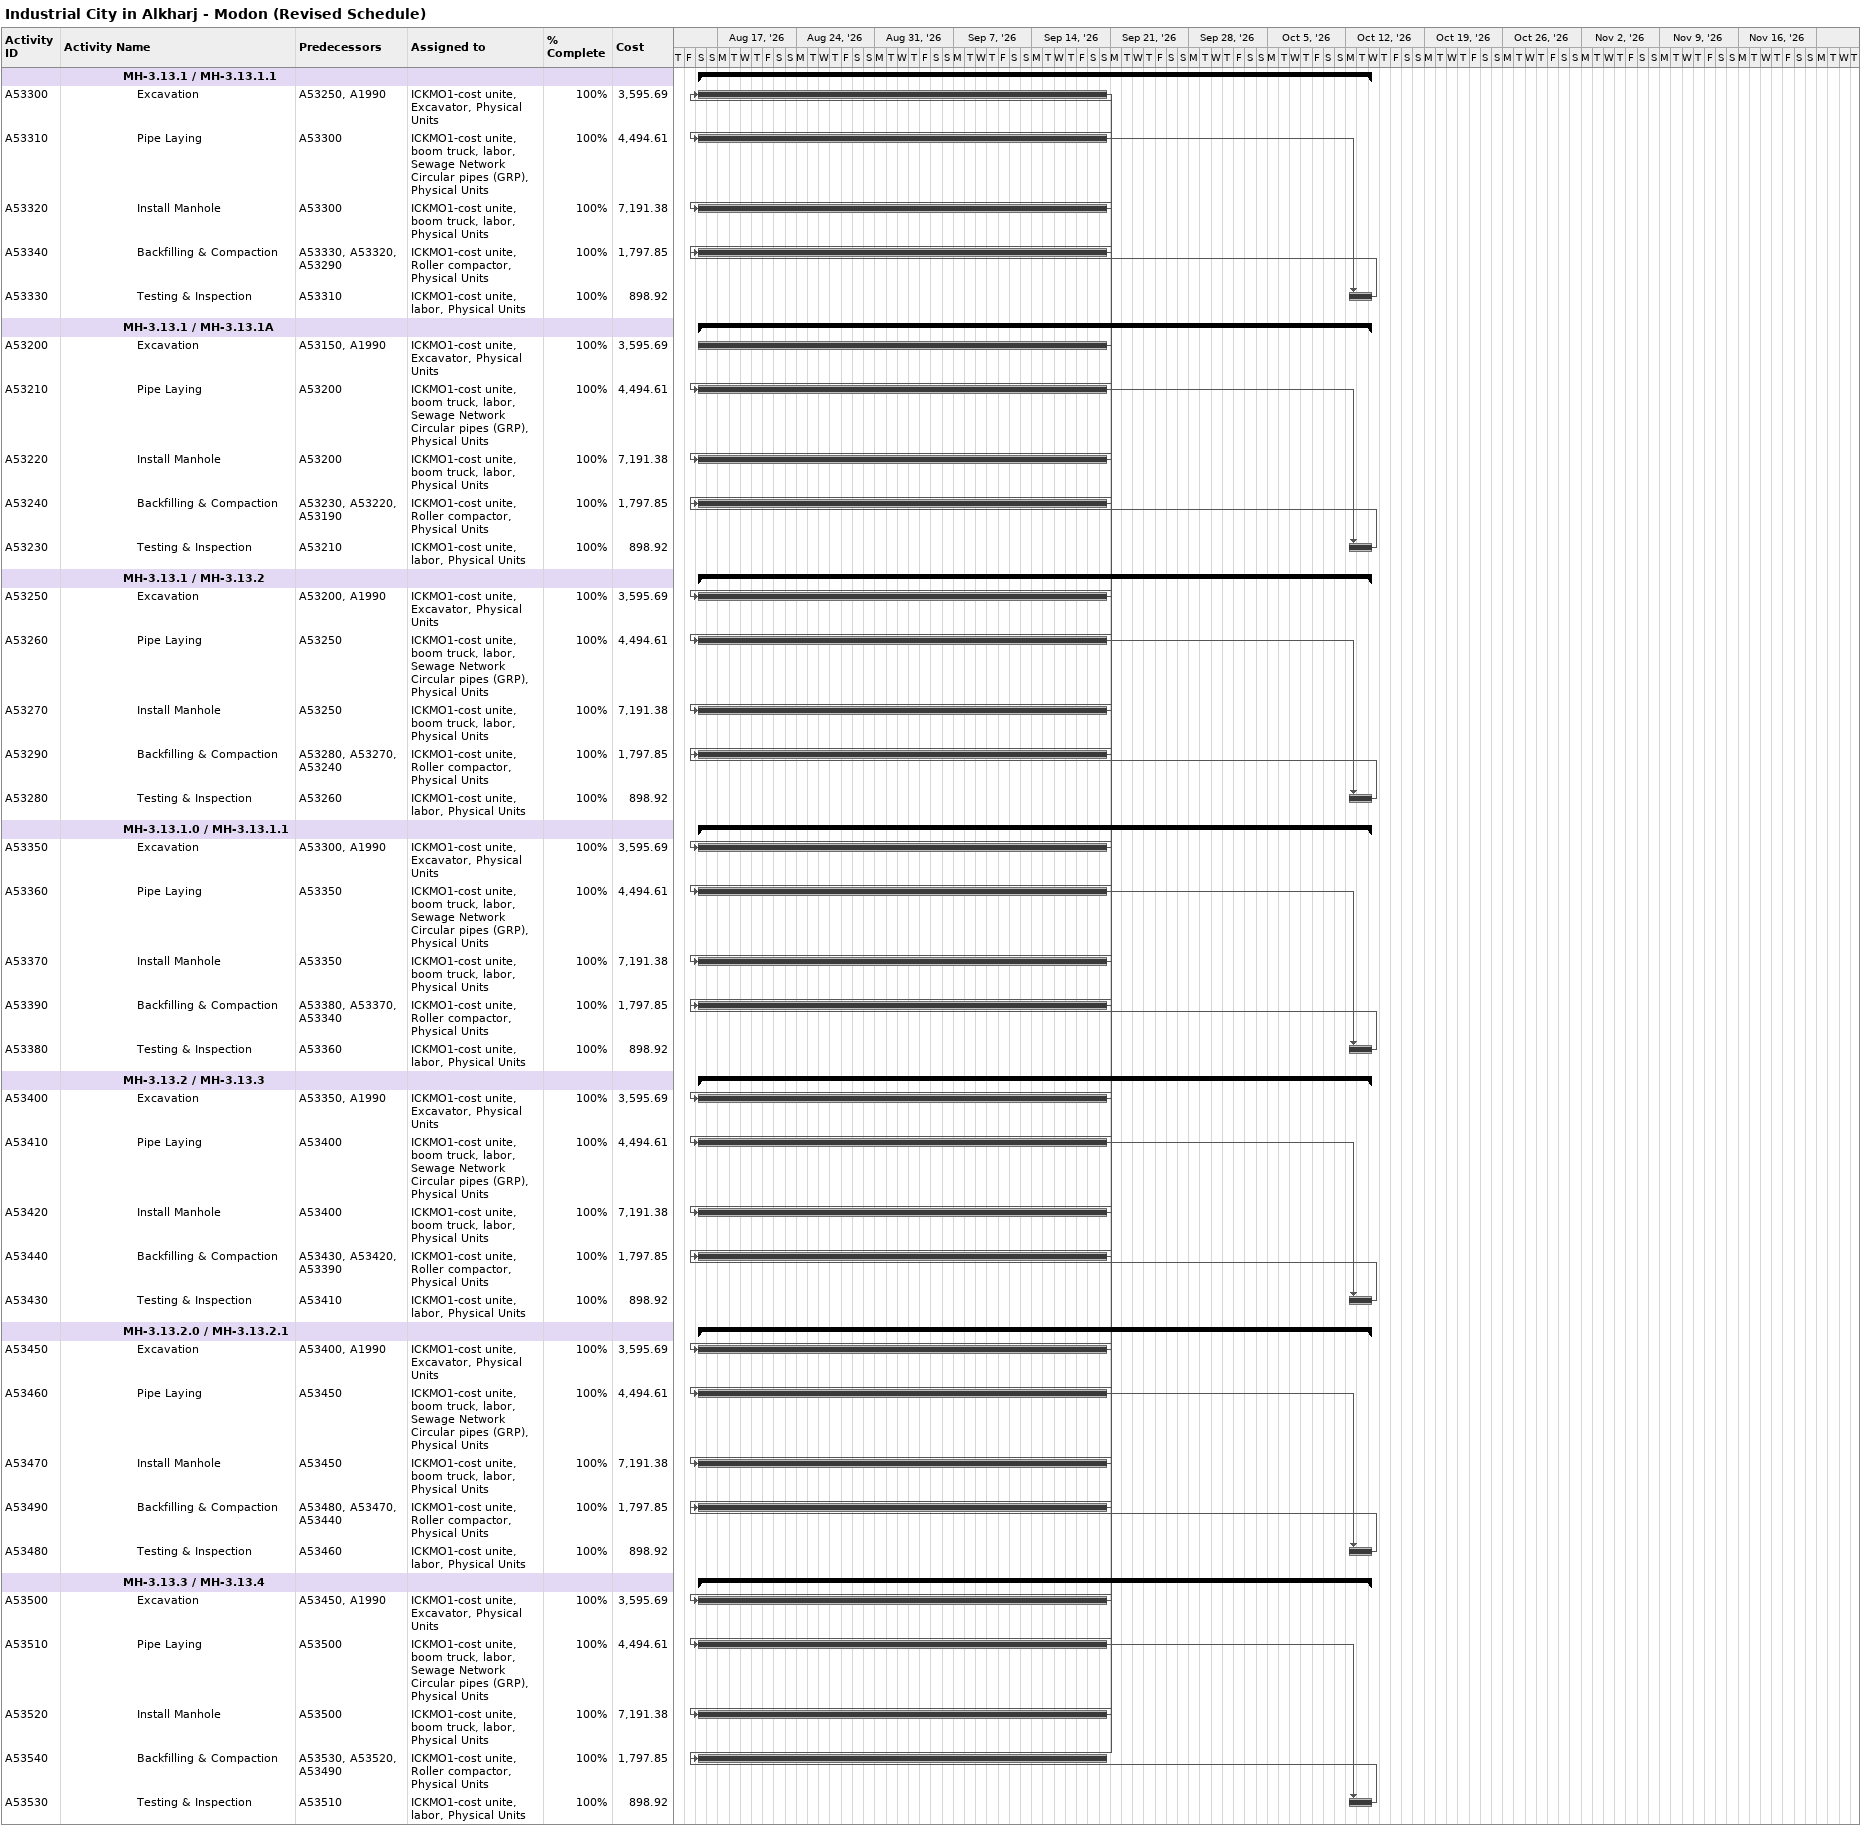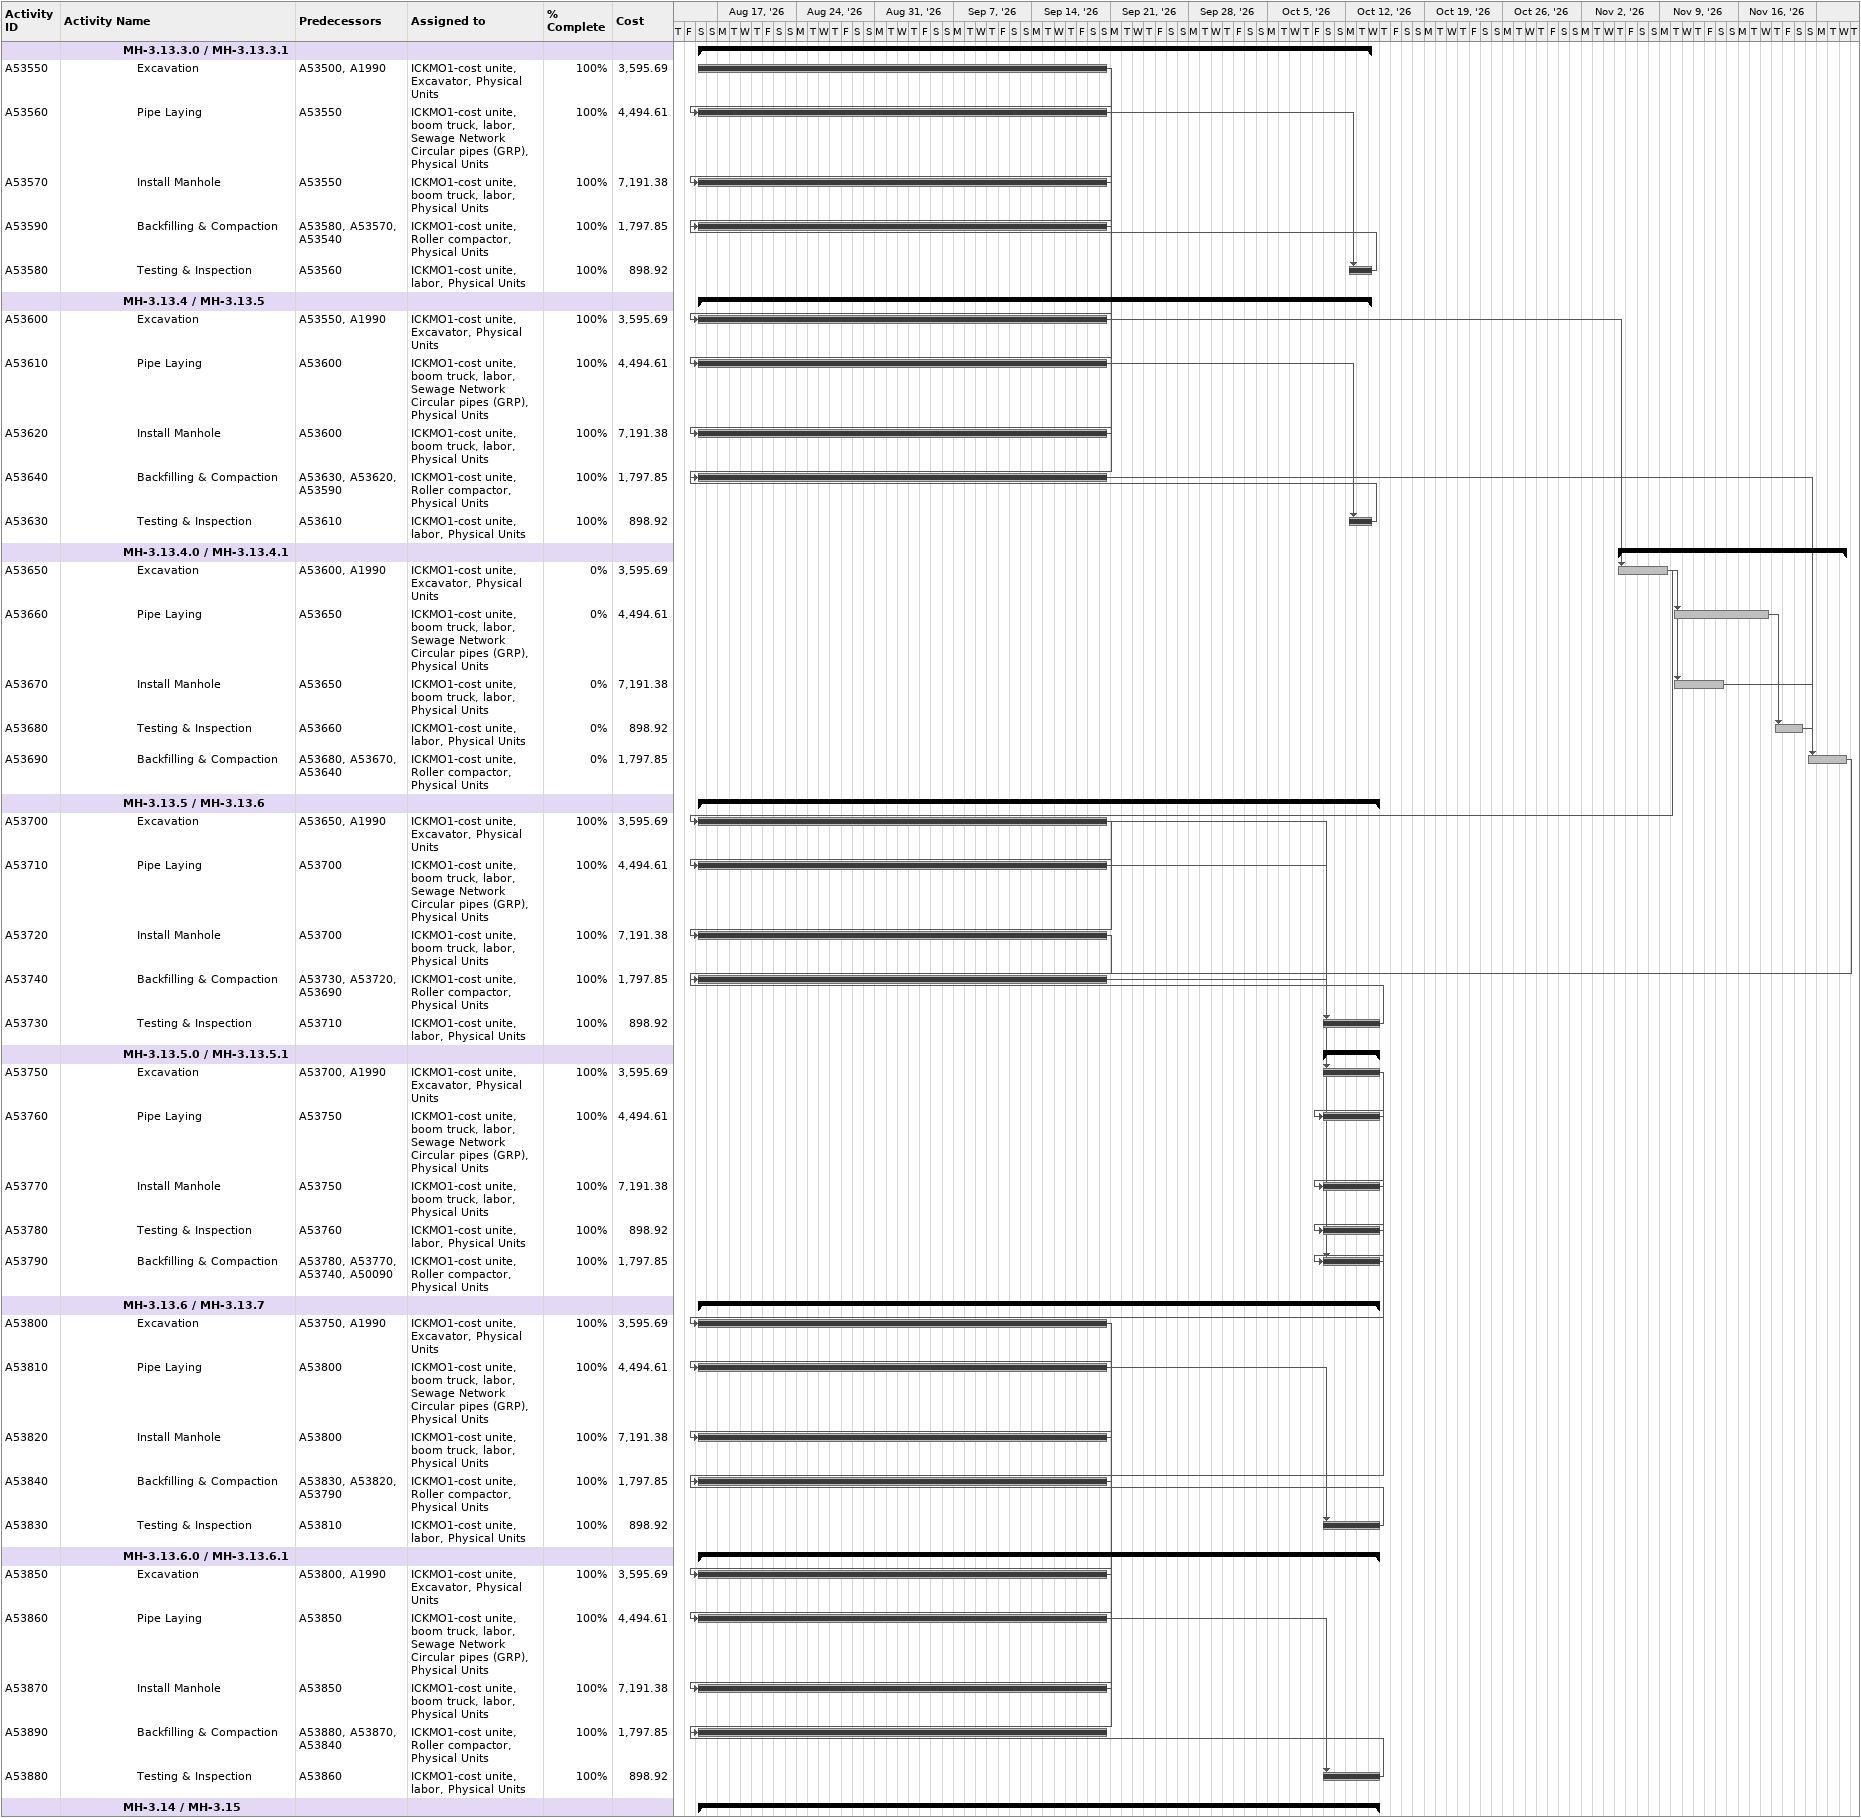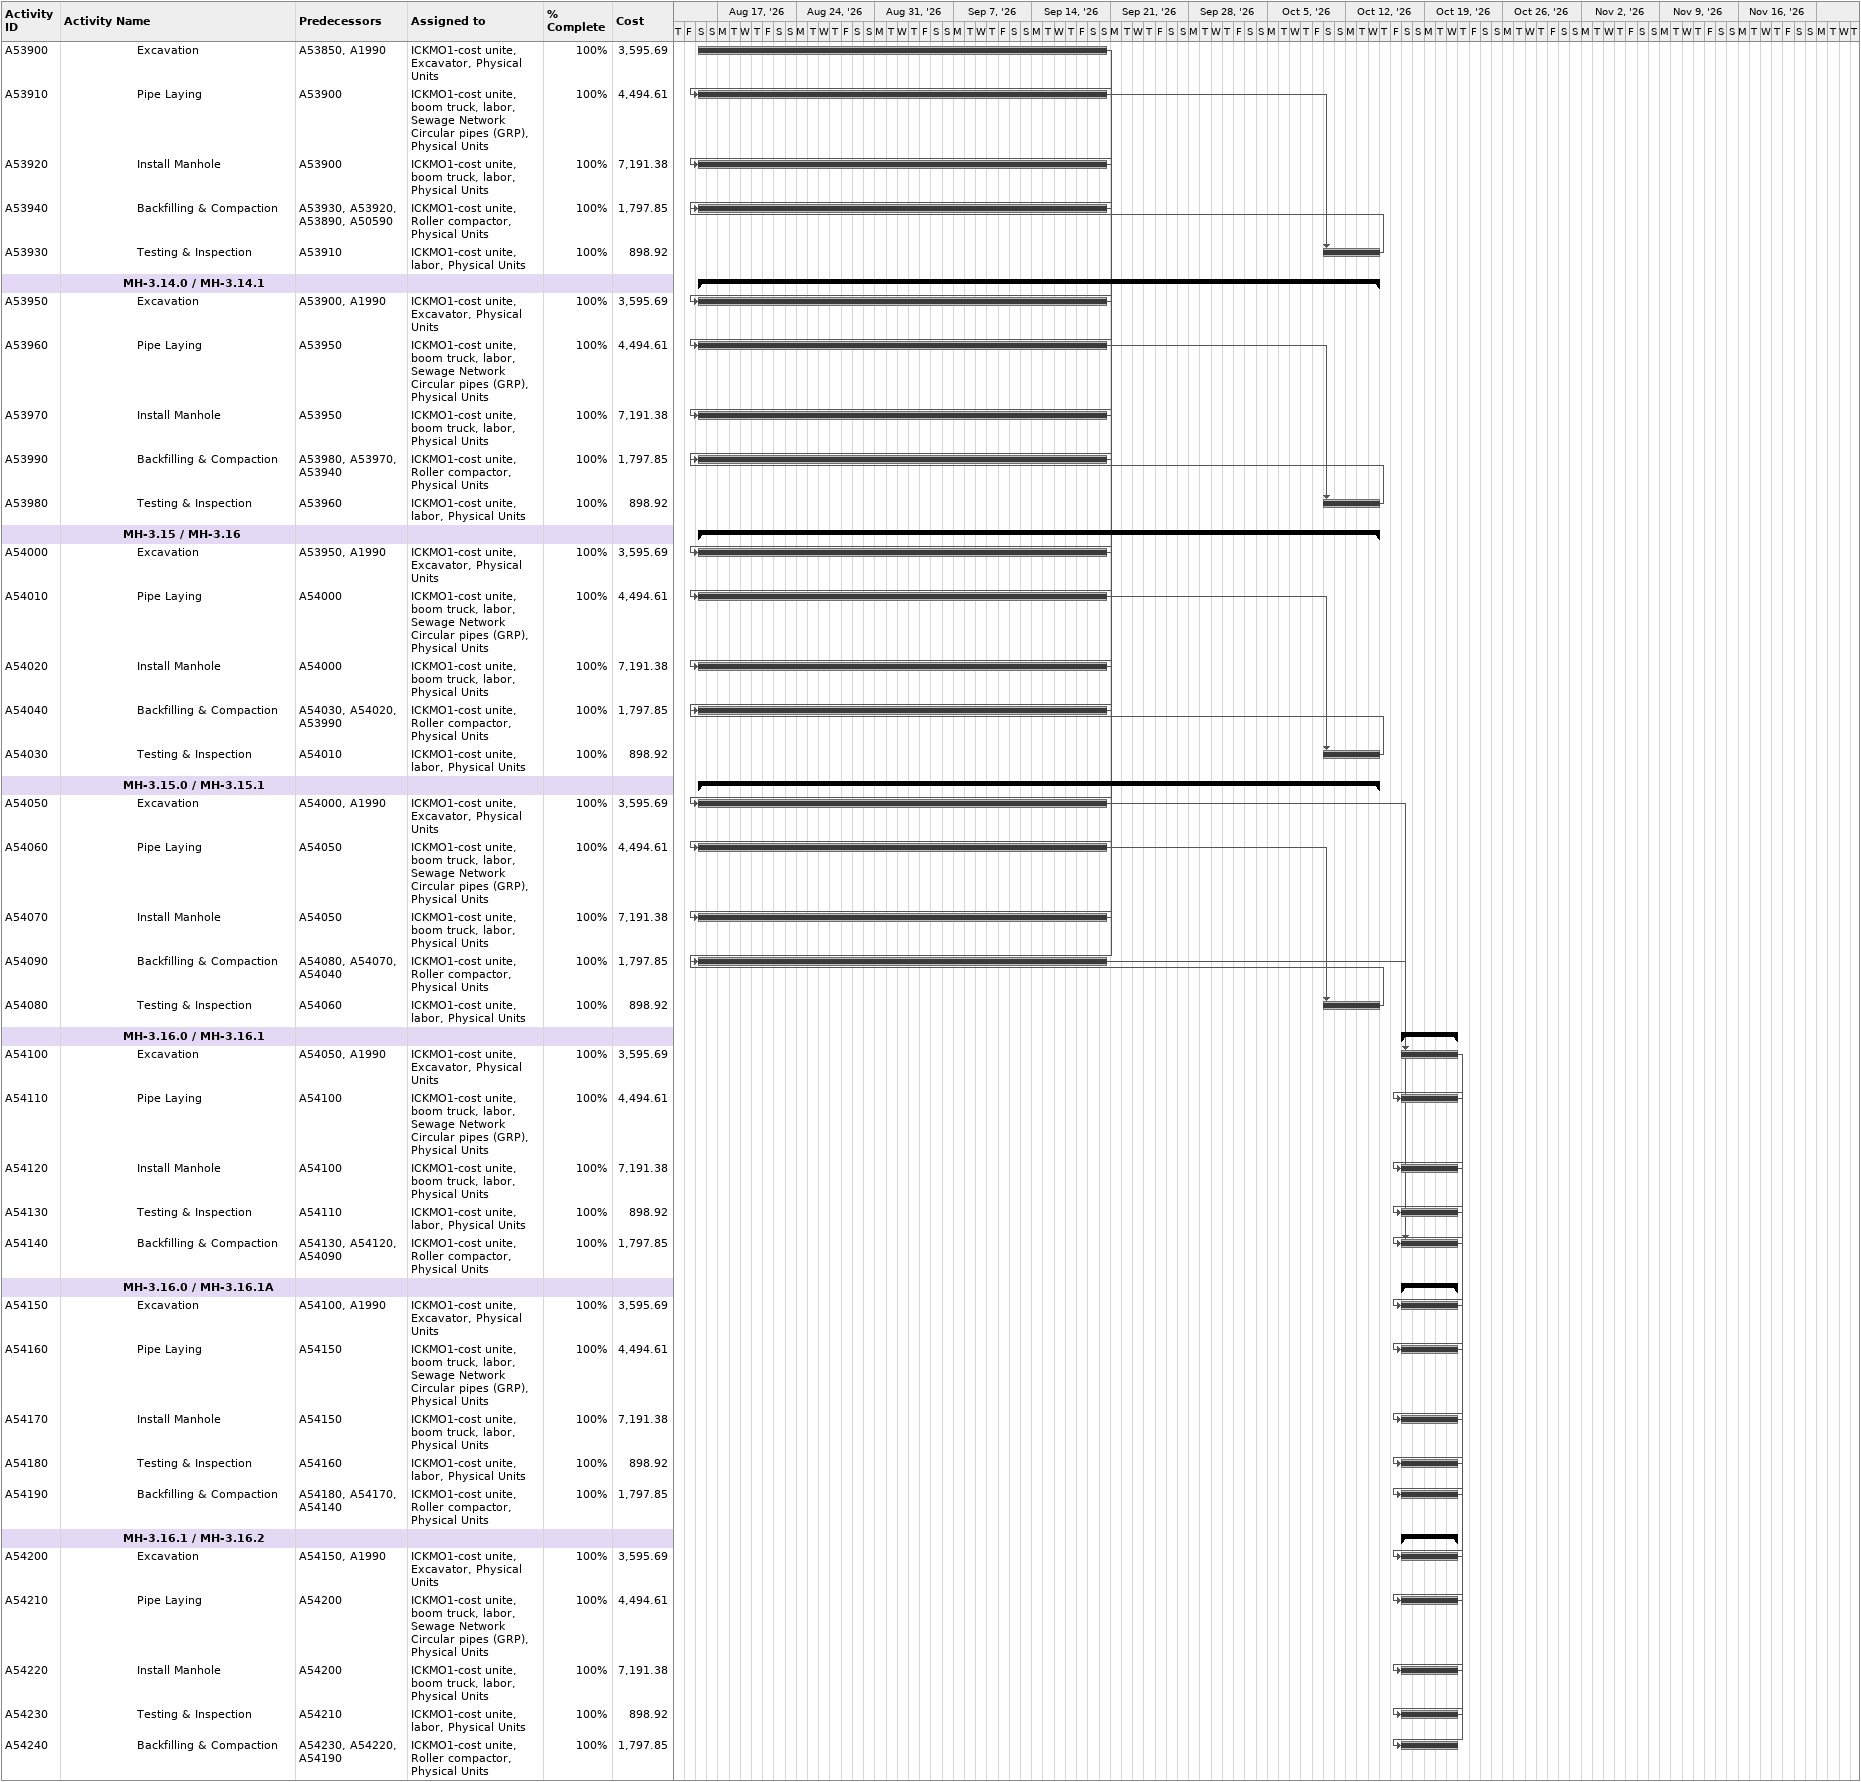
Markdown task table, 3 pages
Industrial City in Alkharj - Modon (Revised Schedule)

| ID | Level | Task | Start | Finish | Predecessors | Resources | % complete | Cost |
|---|---|---|---|---|---|---|---|---|
|  | 5 | **MH-3.13.1 / MH-3.13.1.1** | 2026-08-15 | 2026-10-14 |  |  |  |  |
| A53300 | 6 | Excavation | 2026-08-15 | 2026-09-20 | A53250, A1990 | ICKMO1-cost unite, Excavator, Physical Units | 100 | 3595.69 |
| A53310 | 6 | Pipe Laying | 2026-08-15 | 2026-09-20 | A53300 | ICKMO1-cost unite, boom truck, labor, Sewage Network Circular pipes (GRP), Physical Units | 100 | 4494.61 |
| A53320 | 6 | Install Manhole | 2026-08-15 | 2026-09-20 | A53300 | ICKMO1-cost unite, boom truck, labor, Physical Units | 100 | 7191.38 |
| A53340 | 6 | Backfilling & Compaction | 2026-08-15 | 2026-09-20 | A53330, A53320, A53290 | ICKMO1-cost unite, Roller compactor, Physical Units | 100 | 1797.85 |
| A53330 | 6 | Testing & Inspection | 2026-10-12 | 2026-10-14 | A53310 | ICKMO1-cost unite, labor, Physical Units | 100 | 898.92 |
|  | 5 | **MH-3.13.1 / MH-3.13.1A** | 2026-08-15 | 2026-10-14 |  |  |  |  |
| A53200 | 6 | Excavation | 2026-08-15 | 2026-09-20 | A53150, A1990 | ICKMO1-cost unite, Excavator, Physical Units | 100 | 3595.69 |
| A53210 | 6 | Pipe Laying | 2026-08-15 | 2026-09-20 | A53200 | ICKMO1-cost unite, boom truck, labor, Sewage Network Circular pipes (GRP), Physical Units | 100 | 4494.61 |
| A53220 | 6 | Install Manhole | 2026-08-15 | 2026-09-20 | A53200 | ICKMO1-cost unite, boom truck, labor, Physical Units | 100 | 7191.38 |
| A53240 | 6 | Backfilling & Compaction | 2026-08-15 | 2026-09-20 | A53230, A53220, A53190 | ICKMO1-cost unite, Roller compactor, Physical Units | 100 | 1797.85 |
| A53230 | 6 | Testing & Inspection | 2026-10-12 | 2026-10-14 | A53210 | ICKMO1-cost unite, labor, Physical Units | 100 | 898.92 |
|  | 5 | **MH-3.13.1 / MH-3.13.2** | 2026-08-15 | 2026-10-14 |  |  |  |  |
| A53250 | 6 | Excavation | 2026-08-15 | 2026-09-20 | A53200, A1990 | ICKMO1-cost unite, Excavator, Physical Units | 100 | 3595.69 |
| A53260 | 6 | Pipe Laying | 2026-08-15 | 2026-09-20 | A53250 | ICKMO1-cost unite, boom truck, labor, Sewage Network Circular pipes (GRP), Physical Units | 100 | 4494.61 |
| A53270 | 6 | Install Manhole | 2026-08-15 | 2026-09-20 | A53250 | ICKMO1-cost unite, boom truck, labor, Physical Units | 100 | 7191.38 |
| A53290 | 6 | Backfilling & Compaction | 2026-08-15 | 2026-09-20 | A53280, A53270, A53240 | ICKMO1-cost unite, Roller compactor, Physical Units | 100 | 1797.85 |
| A53280 | 6 | Testing & Inspection | 2026-10-12 | 2026-10-14 | A53260 | ICKMO1-cost unite, labor, Physical Units | 100 | 898.92 |
|  | 5 | **MH-3.13.1.0 / MH-3.13.1.1** | 2026-08-15 | 2026-10-14 |  |  |  |  |
| A53350 | 6 | Excavation | 2026-08-15 | 2026-09-20 | A53300, A1990 | ICKMO1-cost unite, Excavator, Physical Units | 100 | 3595.69 |
| A53360 | 6 | Pipe Laying | 2026-08-15 | 2026-09-20 | A53350 | ICKMO1-cost unite, boom truck, labor, Sewage Network Circular pipes (GRP), Physical Units | 100 | 4494.61 |
| A53370 | 6 | Install Manhole | 2026-08-15 | 2026-09-20 | A53350 | ICKMO1-cost unite, boom truck, labor, Physical Units | 100 | 7191.38 |
| A53390 | 6 | Backfilling & Compaction | 2026-08-15 | 2026-09-20 | A53380, A53370, A53340 | ICKMO1-cost unite, Roller compactor, Physical Units | 100 | 1797.85 |
| A53380 | 6 | Testing & Inspection | 2026-10-12 | 2026-10-14 | A53360 | ICKMO1-cost unite, labor, Physical Units | 100 | 898.92 |
|  | 5 | **MH-3.13.2 / MH-3.13.3** | 2026-08-15 | 2026-10-14 |  |  |  |  |
| A53400 | 6 | Excavation | 2026-08-15 | 2026-09-20 | A53350, A1990 | ICKMO1-cost unite, Excavator, Physical Units | 100 | 3595.69 |
| A53410 | 6 | Pipe Laying | 2026-08-15 | 2026-09-20 | A53400 | ICKMO1-cost unite, boom truck, labor, Sewage Network Circular pipes (GRP), Physical Units | 100 | 4494.61 |
| A53420 | 6 | Install Manhole | 2026-08-15 | 2026-09-20 | A53400 | ICKMO1-cost unite, boom truck, labor, Physical Units | 100 | 7191.38 |
| A53440 | 6 | Backfilling & Compaction | 2026-08-15 | 2026-09-20 | A53430, A53420, A53390 | ICKMO1-cost unite, Roller compactor, Physical Units | 100 | 1797.85 |
| A53430 | 6 | Testing & Inspection | 2026-10-12 | 2026-10-14 | A53410 | ICKMO1-cost unite, labor, Physical Units | 100 | 898.92 |
|  | 5 | **MH-3.13.2.0 / MH-3.13.2.1** | 2026-08-15 | 2026-10-14 |  |  |  |  |
| A53450 | 6 | Excavation | 2026-08-15 | 2026-09-20 | A53400, A1990 | ICKMO1-cost unite, Excavator, Physical Units | 100 | 3595.69 |
| A53460 | 6 | Pipe Laying | 2026-08-15 | 2026-09-20 | A53450 | ICKMO1-cost unite, boom truck, labor, Sewage Network Circular pipes (GRP), Physical Units | 100 | 4494.61 |
| A53470 | 6 | Install Manhole | 2026-08-15 | 2026-09-20 | A53450 | ICKMO1-cost unite, boom truck, labor, Physical Units | 100 | 7191.38 |
| A53490 | 6 | Backfilling & Compaction | 2026-08-15 | 2026-09-20 | A53480, A53470, A53440 | ICKMO1-cost unite, Roller compactor, Physical Units | 100 | 1797.85 |
| A53480 | 6 | Testing & Inspection | 2026-10-12 | 2026-10-14 | A53460 | ICKMO1-cost unite, labor, Physical Units | 100 | 898.92 |
|  | 5 | **MH-3.13.3 / MH-3.13.4** | 2026-08-15 | 2026-10-14 |  |  |  |  |
| A53500 | 6 | Excavation | 2026-08-15 | 2026-09-20 | A53450, A1990 | ICKMO1-cost unite, Excavator, Physical Units | 100 | 3595.69 |
| A53510 | 6 | Pipe Laying | 2026-08-15 | 2026-09-20 | A53500 | ICKMO1-cost unite, boom truck, labor, Sewage Network Circular pipes (GRP), Physical Units | 100 | 4494.61 |
| A53520 | 6 | Install Manhole | 2026-08-15 | 2026-09-20 | A53500 | ICKMO1-cost unite, boom truck, labor, Physical Units | 100 | 7191.38 |
| A53540 | 6 | Backfilling & Compaction | 2026-08-15 | 2026-09-20 | A53530, A53520, A53490 | ICKMO1-cost unite, Roller compactor, Physical Units | 100 | 1797.85 |
| A53530 | 6 | Testing & Inspection | 2026-10-12 | 2026-10-14 | A53510 | ICKMO1-cost unite, labor, Physical Units | 100 | 898.92 |
|  | 5 | **MH-3.13.3.0 / MH-3.13.3.1** | 2026-08-15 | 2026-10-14 |  |  |  |  |
| A53550 | 6 | Excavation | 2026-08-15 | 2026-09-20 | A53500, A1990 | ICKMO1-cost unite, Excavator, Physical Units | 100 | 3595.69 |
| A53560 | 6 | Pipe Laying | 2026-08-15 | 2026-09-20 | A53550 | ICKMO1-cost unite, boom truck, labor, Sewage Network Circular pipes (GRP), Physical Units | 100 | 4494.61 |
| A53570 | 6 | Install Manhole | 2026-08-15 | 2026-09-20 | A53550 | ICKMO1-cost unite, boom truck, labor, Physical Units | 100 | 7191.38 |
| A53590 | 6 | Backfilling & Compaction | 2026-08-15 | 2026-09-20 | A53580, A53570, A53540 | ICKMO1-cost unite, Roller compactor, Physical Units | 100 | 1797.85 |
| A53580 | 6 | Testing & Inspection | 2026-10-12 | 2026-10-14 | A53560 | ICKMO1-cost unite, labor, Physical Units | 100 | 898.92 |
|  | 5 | **MH-3.13.4 / MH-3.13.5** | 2026-08-15 | 2026-10-14 |  |  |  |  |
| A53600 | 6 | Excavation | 2026-08-15 | 2026-09-20 | A53550, A1990 | ICKMO1-cost unite, Excavator, Physical Units | 100 | 3595.69 |
| A53610 | 6 | Pipe Laying | 2026-08-15 | 2026-09-20 | A53600 | ICKMO1-cost unite, boom truck, labor, Sewage Network Circular pipes (GRP), Physical Units | 100 | 4494.61 |
| A53620 | 6 | Install Manhole | 2026-08-15 | 2026-09-20 | A53600 | ICKMO1-cost unite, boom truck, labor, Physical Units | 100 | 7191.38 |
| A53640 | 6 | Backfilling & Compaction | 2026-08-15 | 2026-09-20 | A53630, A53620, A53590 | ICKMO1-cost unite, Roller compactor, Physical Units | 100 | 1797.85 |
| A53630 | 6 | Testing & Inspection | 2026-10-12 | 2026-10-14 | A53610 | ICKMO1-cost unite, labor, Physical Units | 100 | 898.92 |
|  | 5 | **MH-3.13.4.0 / MH-3.13.4.1** | 2026-11-05 | 2026-11-25 |  |  |  |  |
| A53650 | 6 | Excavation | 2026-11-05 | 2026-11-09 | A53600, A1990 | ICKMO1-cost unite, Excavator, Physical Units | 0 | 3595.69 |
| A53660 | 6 | Pipe Laying | 2026-11-10 | 2026-11-18 | A53650 | ICKMO1-cost unite, boom truck, labor, Sewage Network Circular pipes (GRP), Physical Units | 0 | 4494.61 |
| A53670 | 6 | Install Manhole | 2026-11-10 | 2026-11-14 | A53650 | ICKMO1-cost unite, boom truck, labor, Physical Units | 0 | 7191.38 |
| A53680 | 6 | Testing & Inspection | 2026-11-19 | 2026-11-21 | A53660 | ICKMO1-cost unite, labor, Physical Units | 0 | 898.92 |
| A53690 | 6 | Backfilling & Compaction | 2026-11-22 | 2026-11-25 | A53680, A53670, A53640 | ICKMO1-cost unite, Roller compactor, Physical Units | 0 | 1797.85 |
|  | 5 | **MH-3.13.5 / MH-3.13.6** | 2026-08-15 | 2026-10-15 |  |  |  |  |
| A53700 | 6 | Excavation | 2026-08-15 | 2026-09-20 | A53650, A1990 | ICKMO1-cost unite, Excavator, Physical Units | 100 | 3595.69 |
| A53710 | 6 | Pipe Laying | 2026-08-15 | 2026-09-20 | A53700 | ICKMO1-cost unite, boom truck, labor, Sewage Network Circular pipes (GRP), Physical Units | 100 | 4494.61 |
| A53720 | 6 | Install Manhole | 2026-08-15 | 2026-09-20 | A53700 | ICKMO1-cost unite, boom truck, labor, Physical Units | 100 | 7191.38 |
| A53740 | 6 | Backfilling & Compaction | 2026-08-15 | 2026-09-20 | A53730, A53720, A53690 | ICKMO1-cost unite, Roller compactor, Physical Units | 100 | 1797.85 |
| A53730 | 6 | Testing & Inspection | 2026-10-10 | 2026-10-15 | A53710 | ICKMO1-cost unite, labor, Physical Units | 100 | 898.92 |
|  | 5 | **MH-3.13.5.0 / MH-3.13.5.1** | 2026-10-10 | 2026-10-15 |  |  |  |  |
| A53750 | 6 | Excavation | 2026-10-10 | 2026-10-15 | A53700, A1990 | ICKMO1-cost unite, Excavator, Physical Units | 100 | 3595.69 |
| A53760 | 6 | Pipe Laying | 2026-10-10 | 2026-10-15 | A53750 | ICKMO1-cost unite, boom truck, labor, Sewage Network Circular pipes (GRP), Physical Units | 100 | 4494.61 |
| A53770 | 6 | Install Manhole | 2026-10-10 | 2026-10-15 | A53750 | ICKMO1-cost unite, boom truck, labor, Physical Units | 100 | 7191.38 |
| A53780 | 6 | Testing & Inspection | 2026-10-10 | 2026-10-15 | A53760 | ICKMO1-cost unite, labor, Physical Units | 100 | 898.92 |
| A53790 | 6 | Backfilling & Compaction | 2026-10-10 | 2026-10-15 | A53780, A53770, A53740, A50090 | ICKMO1-cost unite, Roller compactor, Physical Units | 100 | 1797.85 |
|  | 5 | **MH-3.13.6 / MH-3.13.7** | 2026-08-15 | 2026-10-15 |  |  |  |  |
| A53800 | 6 | Excavation | 2026-08-15 | 2026-09-20 | A53750, A1990 | ICKMO1-cost unite, Excavator, Physical Units | 100 | 3595.69 |
| A53810 | 6 | Pipe Laying | 2026-08-15 | 2026-09-20 | A53800 | ICKMO1-cost unite, boom truck, labor, Sewage Network Circular pipes (GRP), Physical Units | 100 | 4494.61 |
| A53820 | 6 | Install Manhole | 2026-08-15 | 2026-09-20 | A53800 | ICKMO1-cost unite, boom truck, labor, Physical Units | 100 | 7191.38 |
| A53840 | 6 | Backfilling & Compaction | 2026-08-15 | 2026-09-20 | A53830, A53820, A53790 | ICKMO1-cost unite, Roller compactor, Physical Units | 100 | 1797.85 |
| A53830 | 6 | Testing & Inspection | 2026-10-10 | 2026-10-15 | A53810 | ICKMO1-cost unite, labor, Physical Units | 100 | 898.92 |
|  | 5 | **MH-3.13.6.0 / MH-3.13.6.1** | 2026-08-15 | 2026-10-15 |  |  |  |  |
| A53850 | 6 | Excavation | 2026-08-15 | 2026-09-20 | A53800, A1990 | ICKMO1-cost unite, Excavator, Physical Units | 100 | 3595.69 |
| A53860 | 6 | Pipe Laying | 2026-08-15 | 2026-09-20 | A53850 | ICKMO1-cost unite, boom truck, labor, Sewage Network Circular pipes (GRP), Physical Units | 100 | 4494.61 |
| A53870 | 6 | Install Manhole | 2026-08-15 | 2026-09-20 | A53850 | ICKMO1-cost unite, boom truck, labor, Physical Units | 100 | 7191.38 |
| A53890 | 6 | Backfilling & Compaction | 2026-08-15 | 2026-09-20 | A53880, A53870, A53840 | ICKMO1-cost unite, Roller compactor, Physical Units | 100 | 1797.85 |
| A53880 | 6 | Testing & Inspection | 2026-10-10 | 2026-10-15 | A53860 | ICKMO1-cost unite, labor, Physical Units | 100 | 898.92 |
|  | 5 | **MH-3.14 / MH-3.15** | 2026-08-15 | 2026-10-15 |  |  |  |  |
| A53900 | 6 | Excavation | 2026-08-15 | 2026-09-20 | A53850, A1990 | ICKMO1-cost unite, Excavator, Physical Units | 100 | 3595.69 |
| A53910 | 6 | Pipe Laying | 2026-08-15 | 2026-09-20 | A53900 | ICKMO1-cost unite, boom truck, labor, Sewage Network Circular pipes (GRP), Physical Units | 100 | 4494.61 |
| A53920 | 6 | Install Manhole | 2026-08-15 | 2026-09-20 | A53900 | ICKMO1-cost unite, boom truck, labor, Physical Units | 100 | 7191.38 |
| A53940 | 6 | Backfilling & Compaction | 2026-08-15 | 2026-09-20 | A53930, A53920, A53890, A50590 | ICKMO1-cost unite, Roller compactor, Physical Units | 100 | 1797.85 |
| A53930 | 6 | Testing & Inspection | 2026-10-10 | 2026-10-15 | A53910 | ICKMO1-cost unite, labor, Physical Units | 100 | 898.92 |
|  | 5 | **MH-3.14.0 / MH-3.14.1** | 2026-08-15 | 2026-10-15 |  |  |  |  |
| A53950 | 6 | Excavation | 2026-08-15 | 2026-09-20 | A53900, A1990 | ICKMO1-cost unite, Excavator, Physical Units | 100 | 3595.69 |
| A53960 | 6 | Pipe Laying | 2026-08-15 | 2026-09-20 | A53950 | ICKMO1-cost unite, boom truck, labor, Sewage Network Circular pipes (GRP), Physical Units | 100 | 4494.61 |
| A53970 | 6 | Install Manhole | 2026-08-15 | 2026-09-20 | A53950 | ICKMO1-cost unite, boom truck, labor, Physical Units | 100 | 7191.38 |
| A53990 | 6 | Backfilling & Compaction | 2026-08-15 | 2026-09-20 | A53980, A53970, A53940 | ICKMO1-cost unite, Roller compactor, Physical Units | 100 | 1797.85 |
| A53980 | 6 | Testing & Inspection | 2026-10-10 | 2026-10-15 | A53960 | ICKMO1-cost unite, labor, Physical Units | 100 | 898.92 |
|  | 5 | **MH-3.15 / MH-3.16** | 2026-08-15 | 2026-10-15 |  |  |  |  |
| A54000 | 6 | Excavation | 2026-08-15 | 2026-09-20 | A53950, A1990 | ICKMO1-cost unite, Excavator, Physical Units | 100 | 3595.69 |
| A54010 | 6 | Pipe Laying | 2026-08-15 | 2026-09-20 | A54000 | ICKMO1-cost unite, boom truck, labor, Sewage Network Circular pipes (GRP), Physical Units | 100 | 4494.61 |
| A54020 | 6 | Install Manhole | 2026-08-15 | 2026-09-20 | A54000 | ICKMO1-cost unite, boom truck, labor, Physical Units | 100 | 7191.38 |
| A54040 | 6 | Backfilling & Compaction | 2026-08-15 | 2026-09-20 | A54030, A54020, A53990 | ICKMO1-cost unite, Roller compactor, Physical Units | 100 | 1797.85 |
| A54030 | 6 | Testing & Inspection | 2026-10-10 | 2026-10-15 | A54010 | ICKMO1-cost unite, labor, Physical Units | 100 | 898.92 |
|  | 5 | **MH-3.15.0 / MH-3.15.1** | 2026-08-15 | 2026-10-15 |  |  |  |  |
| A54050 | 6 | Excavation | 2026-08-15 | 2026-09-20 | A54000, A1990 | ICKMO1-cost unite, Excavator, Physical Units | 100 | 3595.69 |
| A54060 | 6 | Pipe Laying | 2026-08-15 | 2026-09-20 | A54050 | ICKMO1-cost unite, boom truck, labor, Sewage Network Circular pipes (GRP), Physical Units | 100 | 4494.61 |
| A54070 | 6 | Install Manhole | 2026-08-15 | 2026-09-20 | A54050 | ICKMO1-cost unite, boom truck, labor, Physical Units | 100 | 7191.38 |
| A54090 | 6 | Backfilling & Compaction | 2026-08-15 | 2026-09-20 | A54080, A54070, A54040 | ICKMO1-cost unite, Roller compactor, Physical Units | 100 | 1797.85 |
| A54080 | 6 | Testing & Inspection | 2026-10-10 | 2026-10-15 | A54060 | ICKMO1-cost unite, labor, Physical Units | 100 | 898.92 |
|  | 5 | **MH-3.16.0 / MH-3.16.1** | 2026-10-17 | 2026-10-22 |  |  |  |  |
| A54100 | 6 | Excavation | 2026-10-17 | 2026-10-22 | A54050, A1990 | ICKMO1-cost unite, Excavator, Physical Units | 100 | 3595.69 |
| A54110 | 6 | Pipe Laying | 2026-10-17 | 2026-10-22 | A54100 | ICKMO1-cost unite, boom truck, labor, Sewage Network Circular pipes (GRP), Physical Units | 100 | 4494.61 |
| A54120 | 6 | Install Manhole | 2026-10-17 | 2026-10-22 | A54100 | ICKMO1-cost unite, boom truck, labor, Physical Units | 100 | 7191.38 |
| A54130 | 6 | Testing & Inspection | 2026-10-17 | 2026-10-22 | A54110 | ICKMO1-cost unite, labor, Physical Units | 100 | 898.92 |
| A54140 | 6 | Backfilling & Compaction | 2026-10-17 | 2026-10-22 | A54130, A54120, A54090 | ICKMO1-cost unite, Roller compactor, Physical Units | 100 | 1797.85 |
|  | 5 | **MH-3.16.0 / MH-3.16.1A** | 2026-10-17 | 2026-10-22 |  |  |  |  |
| A54150 | 6 | Excavation | 2026-10-17 | 2026-10-22 | A54100, A1990 | ICKMO1-cost unite, Excavator, Physical Units | 100 | 3595.69 |
| A54160 | 6 | Pipe Laying | 2026-10-17 | 2026-10-22 | A54150 | ICKMO1-cost unite, boom truck, labor, Sewage Network Circular pipes (GRP), Physical Units | 100 | 4494.61 |
| A54170 | 6 | Install Manhole | 2026-10-17 | 2026-10-22 | A54150 | ICKMO1-cost unite, boom truck, labor, Physical Units | 100 | 7191.38 |
| A54180 | 6 | Testing & Inspection | 2026-10-17 | 2026-10-22 | A54160 | ICKMO1-cost unite, labor, Physical Units | 100 | 898.92 |
| A54190 | 6 | Backfilling & Compaction | 2026-10-17 | 2026-10-22 | A54180, A54170, A54140 | ICKMO1-cost unite, Roller compactor, Physical Units | 100 | 1797.85 |
|  | 5 | **MH-3.16.1 / MH-3.16.2** | 2026-10-17 | 2026-10-22 |  |  |  |  |
| A54200 | 6 | Excavation | 2026-10-17 | 2026-10-22 | A54150, A1990 | ICKMO1-cost unite, Excavator, Physical Units | 100 | 3595.69 |
| A54210 | 6 | Pipe Laying | 2026-10-17 | 2026-10-22 | A54200 | ICKMO1-cost unite, boom truck, labor, Sewage Network Circular pipes (GRP), Physical Units | 100 | 4494.61 |
| A54220 | 6 | Install Manhole | 2026-10-17 | 2026-10-22 | A54200 | ICKMO1-cost unite, boom truck, labor, Physical Units | 100 | 7191.38 |
| A54230 | 6 | Testing & Inspection | 2026-10-17 | 2026-10-22 | A54210 | ICKMO1-cost unite, labor, Physical Units | 100 | 898.92 |
| A54240 | 6 | Backfilling & Compaction | 2026-10-17 | 2026-10-22 | A54230, A54220, A54190 | ICKMO1-cost unite, Roller compactor, Physical Units | 100 | 1797.85 |
